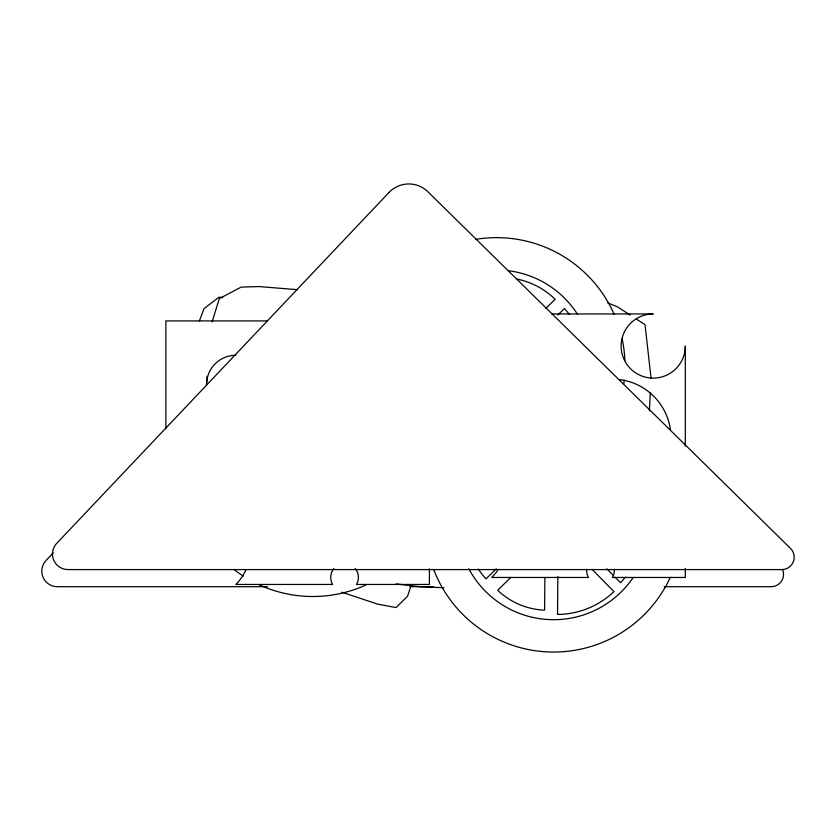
<?xml version="1.0" encoding="UTF-8"?>
<svg xmlns="http://www.w3.org/2000/svg" width="836" height="836" viewBox="0 0 836 836"><rect width="100%" height="100%" fill="white"/><g stroke="black" fill="none" stroke-linecap="round" stroke-linejoin="round"><path stroke-width="1.25" d="M544.884 577.53L544.612 610.155A71.687 71.687 0 0 1 497.713 590.268L510.744 577.457M557.842 576.61L557.528 614.429A82.398 82.398 0 0 0 613.958 591.595L592.013 569.285M207.056 376.315L206.502 385.281M649.373 410.831L650.324 392.627M212.125 321.881L219.272 298.661L241.144 287.103L258.888 286.57L297.449 289.674M411.134 585.221L407.592 596.173L396.086 607.563L377.684 604.146L341.851 592.191M199.386 320.909L203.942 308.724L218.927 297.188L222.763 297.574M53.232 552.889L46.053 560.465A15.539 15.539 0 0 0 57.339 586.694L267.447 586.694M545.908 308.39L555.167 299.278A76.828 76.828 0 0 0 516.7 278.994M557.852 314.932L564.363 308.536A76.975 76.975 0 0 1 569.4 314.451M496.229 568.835L486.04 578.857A72.513 72.513 0 0 1 478.401 569.076M551.802 313.939L653.219 313.939A32.092 32.092 0 0 0 621.127 346.02A32.092 32.092 0 0 0 653.219 378.112A32.092 32.092 0 0 0 685.311 346.02L685.311 446.142M267.29 320.909L165.873 320.909L165.873 428.732M409.692 586.694L433.184 586.694M664.171 586.694L771.179 586.694A12.352 12.352 0 0 0 782.559 569.525M443.864 587.729L420.414 586.747L396.055 583.925M607.762 302.914L617.438 306.812L630.166 315.057M636.53 319.174L645.016 324.661L651.066 378.332M606.811 568.814L613.185 575.283M615.003 577.133L620.458 582.682A77.758 77.758 0 0 0 625.338 577.174M685.311 568.365L685.311 577.467L612.401 577.467A13.867 13.867 0 0 0 614.282 569.295M429.411 568.846L429.411 584.448L356.502 584.448A13.867 13.867 0 0 0 355.216 568.532M619.528 379.586A58.562 58.562 0 0 1 670.388 429.547M586.642 569.295A13.867 13.867 0 0 0 588.523 577.467L491.746 577.467A49.481 49.481 0 0 0 498.266 569.42M206.565 384.529A29.281 29.281 0 0 1 235.846 355.248M333.909 568.532A13.867 13.867 0 0 0 332.623 584.448L235.846 584.448A49.481 49.481 0 0 0 246.056 569.598M670.294 577.321A128.42 128.42 0 0 1 433.633 569.368M633.082 577.634A96.067 96.067 0 0 1 468.839 568.783M624.262 380.014A128.42 128.42 0 0 1 623.781 383.881M475.747 239.347A128.42 128.42 0 0 1 614.136 314.315M622.109 338.852A128.42 128.42 0 0 1 624.91 360.703M508.675 270.77A96.067 96.067 0 0 1 577.613 314.44M365.708 585.085A128.42 128.42 0 0 1 259.076 584.74M243.266 576.067A128.42 128.42 0 0 1 234.78 570.11M388.98 192.489L56.712 543.358A15.539 15.539 0 0 0 67.998 569.577L781.848 569.577A12.352 12.352 0 0 0 790.511 548.416L428.638 192.489A27.306 27.306 0 0 0 388.98 192.489"/></g></svg>
